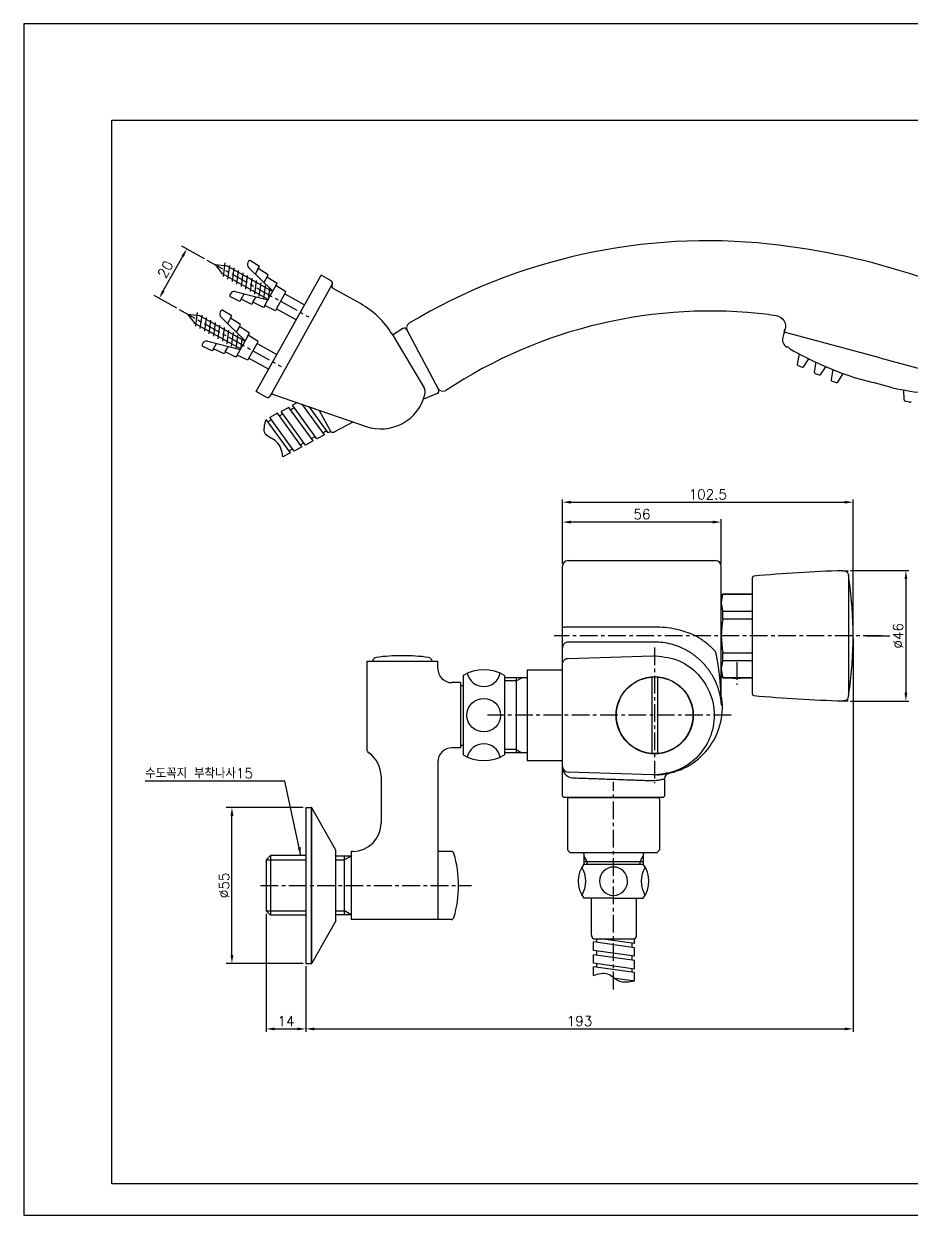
# Model space of a CAD drawing. Extents: x -220 to 374, y -8627 to -8207.
# Drawn here: x -220.3 to 92.6, y -8627.2 to -8207.2 of the extents above; entities that cross this region are included whole.
import ezdxf

# ---------------------------------------------------------------- set-up
doc = ezdxf.new("R2010")
doc.units = 0
doc.header["$LTSCALE"] = 5
doc.header["$MEASUREMENT"] = 0
doc.linetypes.add('CENTER', pattern=[2, 1.25, -0.25, 0.25, -0.25])
doc.layers.get('0').update_dxf_attribs({"color": 2, "linetype": 'CONTINUOUS'})
for name, color, linetype in [('CL', 1, 'CENTER'), ('D', 2, 'CONTINUOUS'), ('DWG', 7, 'CONTINUOUS')]:
    doc.layers.add(name, color=color, linetype=linetype)
doc.styles.add('GHS', font='romans', dxfattribs={"bigfont": 'ghs'})
doc.dimstyles.new('STANDARD$7', dxfattribs={"dimtxt": 3.5, "dimasz": 3, "dimexe": 1, "dimexo": 1, "dimgap": 1, "dimtad": 1, "dimdec": 4, "dimzin": 0, "dimdsep": 46, "dimtxsty": 'GHS', "dimcen": 1, "dimclrd": 256, "dimclre": 256, "dimclrt": 256, "dimadec": 3, "dimazin": 0, "dimtfac": 1, "dimtdec": 4, "dimtmove": 0, "dimatfit": 0, "dimfxl": 0, "dimtolj": 1, "dimtzin": 0, "dimlwd": -1, "dimlwe": -1, "dimarcsym": 0})

msp = doc.modelspace()

# ---------------------------------------------------------------- linework, layer by layer
at = {"color": 4}
for p, q in [((-189.32, -8241.21), (359.68, -8241.21)), ((-189.32, -8616.21), (-189.32, -8241.21)), ((359.68, -8616.21), (-189.32, -8616.21))]:
    msp.add_line(p, q, dxfattribs=at)
at = {"color": 7, "linetype": 'Continuous'}
msp.add_line((-22.81, -8503.47), (-1.85, -8503.47), dxfattribs=at)
msp.add_lwpolyline([(373.68, -8627.21), (373.68, -8207.21), (-220.32, -8207.21), (-220.32, -8627.21)], close=True)
at = {"layer": 'CL'}
for p, q in [((-155.74, -8290.51), (-119.85, -8310.55)), ((-165.49, -8307.97), (-129.6, -8328.01)), ((82.01, -8422.97), (-33.33, -8422.97)), ((2.17, -8427.04), (2.17, -8474.96)), ((31.17, -8432.22), (31.17, -8440.22)), ((29.17, -8450.97), (-56.78, -8450.97)), ((-12.33, -8547.6), (-12.33, -8474.47)), ((-136.83, -8510.97), (-62.41, -8510.97))]:
    msp.add_line(p, q, dxfattribs=at)
at = {"layer": 'D', "ltscale": 0.7}
for p, q in [((-156.61, -8290.02), (-164.58, -8285.57)), ((-171.12, -8301.39), (-164.29, -8289.16)), ((-166.36, -8307.48), (-174.33, -8303.03)), ((-121.83, -8483.47), (-148.92, -8483.47)), ((-118.97, -8483.47), (-118.98, -8538.47)), ((-118.72, -8538.32), (-118.74, -8483.58)), ((-146.92, -8535.47), (-146.92, -8486.47)), ((-121.83, -8538.47), (-148.92, -8538.47))]:
    msp.add_line(p, q, dxfattribs=at)
at = {"layer": 'D'}
for p, q in [((-30.33, -8397.47), (-30.33, -8374.86)), ((-27.33, -8375.86), (69.17, -8375.86)), ((72.17, -8421.97), (72.17, -8374.86)), ((-30.33, -8397.47), (-30.33, -8381.87)), ((22.67, -8382.87), (-27.33, -8382.87)), ((25.67, -8397.47), (25.67, -8381.87)), ((69.63, -8400.02), (70.27, -8399.98)), ((71.27, -8399.98), (91.78, -8399.98)), ((90.78, -8402.98), (90.78, -8442.96)), ((26.25, -8408.31), (26.25, -8408.22)), ((26.25, -8408.31), (36.67, -8408.31)), ((26.25, -8414.25), (36.67, -8414.25)), ((26.25, -8417.03), (26.25, -8414.25)), ((26.25, -8417.03), (36.67, -8417.03)), ((72.17, -8423.97), (72.17, -8562.55)), ((76.67, -8422.97), (85.11, -8422.97)), ((76.67, -8422.97), (85.11, -8422.97)), ((76.67, -8422.97), (85.11, -8422.97)), ((26.25, -8428.91), (36.67, -8428.91)), ((26.25, -8431.69), (26.25, -8428.91)), ((26.25, -8431.69), (36.67, -8431.69)), ((-46.68, -8438.82), (-44.68, -8437.72)), ((26.25, -8437.63), (36.67, -8437.63)), ((26.25, -8437.63), (26.25, -8437.72)), ((-46.68, -8438.82), (-50.83, -8438.82)), ((69.63, -8445.92), (70.27, -8445.96)), ((71.27, -8445.96), (91.78, -8445.96)), ((-46.68, -8463.07), (-50.83, -8463.07)), ((-46.68, -8463.07), (-44.68, -8464.17)), ((-104.83, -8500.62), (-107.17, -8501.97)), ((-21.68, -8502.47), (-22.83, -8500.48)), ((-2.98, -8502.47), (-1.83, -8500.48)), ((-134.83, -8501.97), (-120.83, -8501.97)), ((-110.33, -8501.97), (-107.17, -8501.97)), ((-21.68, -8503.47), (-21.68, -8502.47)), ((-2.98, -8503.47), (-2.98, -8502.47)), ((-134.83, -8519.97), (-120.83, -8519.97)), ((-134.83, -8520.97), (-134.83, -8562.55)), ((-110.33, -8519.97), (-107.17, -8519.97)), ((-104.83, -8521.32), (-107.17, -8519.97)), ((-120.83, -8539.47), (-120.83, -8562.55)), ((-120.83, -8539.47), (-120.83, -8562.55)), ((-120.83, -8539.47), (-120.83, -8562.55)), ((-131.83, -8561.55), (-123.83, -8561.55)), ((-117.83, -8561.55), (69.17, -8561.55))]:
    msp.add_line(p, q, dxfattribs=at)
at = {"layer": 'D', "color": 0}
for p, q in [((25.67, -8409.22), (26.25, -8408.22)), ((26.25, -8408.22), (36.67, -8408.22)), ((25.67, -8436.72), (25.67, -8409.22)), ((25.67, -8436.72), (26.25, -8437.72)), ((26.25, -8437.72), (36.67, -8437.72)), ((29.6, -8437.72), (30.04, -8437.97)), ((32.74, -8437.72), (32.3, -8437.97)), ((32.3, -8437.97), (30.04, -8437.97))]:
    msp.add_line(p, q, dxfattribs=at)
at = {"layer": 'D'}
for centre, radius, start, end in [((-67.83, -8422.96), 140, 9.2078, 9.4466), ((33.6, -8411.28), 7.93, 158.0073, 201.9927), ((56.54, -8422.97), 30.87, 168.9014, 191.0986), ((33.6, -8434.66), 7.93, 158.0073, 201.9927), ((-67.83, -8422.98), 140, 350.5534, 350.7922)]:
    msp.add_arc(centre, radius, start, end, dxfattribs=at)
msp.add_spline([(-128.94, -8359.92), (-131.2, -8354.52), (-135.15, -8351.65), (-134.86, -8346.65)], degree=3, dxfattribs=at)
at = {"layer": 'D', "ltscale": 0.7}
msp.add_spline([(-19.4, -8542.68), (-14.42, -8542.1), (-10.44, -8544.59), (-4.9, -8544.56)], degree=3, dxfattribs=at)
for points in [[(-163.86, -8289.41), (-164.73, -8288.92), (-162.83, -8286.55)], [(-170.68, -8301.63), (-171.55, -8301.14), (-172.58, -8304.01)], [(-146.42, -8486.47), (-147.42, -8486.47), (-146.92, -8483.47)], [(-146.42, -8535.47), (-147.42, -8535.47), (-146.92, -8538.47)]]:
    msp.add_solid(points, dxfattribs=at)
at = {"layer": 'D'}
for points in [[(-27.33, -8375.36), (-27.33, -8376.36), (-30.33, -8375.86)], [(69.17, -8375.36), (69.17, -8376.36), (72.17, -8375.86)], [(-27.33, -8382.37), (-27.33, -8383.37), (-30.33, -8382.87)], [(22.67, -8382.37), (22.67, -8383.37), (25.67, -8382.87)], [(90.28, -8402.98), (91.28, -8402.98), (90.78, -8399.98)], [(90.28, -8442.96), (91.28, -8442.96), (90.78, -8445.96)], [(-131.83, -8561.05), (-131.83, -8562.05), (-134.83, -8561.55)], [(-123.83, -8561.05), (-123.83, -8562.05), (-120.83, -8561.55)], [(-117.83, -8561.05), (-117.83, -8562.05), (-120.83, -8561.55)], [(69.17, -8561.05), (69.17, -8562.05), (72.17, -8561.55)]]:
    msp.add_solid(points, dxfattribs=at)
at = {"layer": 'DWG', "color": 2}
for p, q in [((-137.24, -8292.72), (-140.33, -8290.76)), ((-152.89, -8292.08), (-148.74, -8292.58)), ((-152.89, -8292.08), (-150.31, -8295.37)), ((-149.91, -8296.34), (-149.3, -8291.52)), ((-132.6, -8301.59), (-148.74, -8292.58)), ((-148.33, -8297.22), (-147.72, -8292.4)), ((-146.75, -8298.1), (-146.14, -8293.29)), ((-145.17, -8298.98), (-144.56, -8294.17)), ((-141.03, -8290.94), (-141.28, -8291.39)), ((-141.02, -8293.19), (-132.53, -8301.48)), ((-137.67, -8293.5), (-138.74, -8295.42)), ((-137.67, -8293.5), (-137.24, -8292.72)), ((-134.13, -8295.75), (-137.67, -8293.5)), ((-134.16, -8304.39), (-150.3, -8295.38)), ((-143.59, -8299.87), (-142.98, -8295.05)), ((-142.01, -8300.75), (-141.4, -8295.93)), ((-140.43, -8301.63), (-139.82, -8296.82)), ((-138.85, -8302.51), (-138.24, -8297.7)), ((-137.27, -8303.4), (-136.66, -8298.58)), ((-134.56, -8296.51), (-135.64, -8298.45)), ((-134.56, -8296.51), (-134.13, -8295.75)), ((-131.02, -8298.76), (-134.56, -8296.51)), ((-131.41, -8299.47), (-131.02, -8298.76)), ((-147.4, -8302.35), (-147.66, -8302.8)), ((-145.73, -8301.62), (-134.23, -8304.5)), ((-143.71, -8304.31), (-142.64, -8302.4)), ((-135.69, -8304.28), (-135.08, -8299.46)), ((-135.35, -8306.51), (-133.38, -8302.99)), ((-134.02, -8304.47), (-133.5, -8300.35)), ((-131.41, -8299.47), (-133.38, -8302.99)), ((-127.87, -8301.71), (-131.41, -8299.47)), ((-131.19, -8307.65), (-128.26, -8302.41)), ((-128.26, -8302.41), (-127.87, -8301.71)), ((-128.26, -8302.41), (-121.28, -8306.31)), ((-144.14, -8305.09), (-147.44, -8303.49)), ((-143.71, -8304.31), (-144.14, -8305.09)), ((-139.94, -8306.15), (-143.71, -8304.31)), ((-139.51, -8305.39), (-139.94, -8306.15)), ((-139.51, -8305.39), (-138.43, -8303.45)), ((-135.75, -8307.23), (-139.51, -8305.39)), ((-135.35, -8306.51), (-135.75, -8307.23)), ((-131.58, -8308.35), (-135.35, -8306.51)), ((-162.64, -8309.54), (-160.06, -8312.83)), ((-162.64, -8309.54), (-158.49, -8310.04)), ((-159.66, -8313.8), (-159.05, -8308.98)), ((-142.35, -8319.06), (-158.49, -8310.04)), ((-158.08, -8314.68), (-157.47, -8309.87)), ((-156.5, -8315.56), (-155.89, -8310.75)), ((-154.92, -8316.45), (-154.31, -8311.63)), ((-150.79, -8308.4), (-151.04, -8308.85)), ((-150.77, -8310.65), (-142.29, -8318.94)), ((-146.99, -8310.19), (-150.08, -8308.22)), ((-147.42, -8310.97), (-148.49, -8312.88)), ((-147.42, -8310.97), (-146.99, -8310.19)), ((-143.88, -8313.21), (-147.42, -8310.97)), ((-131.19, -8307.65), (-131.58, -8308.35)), ((-131.19, -8307.65), (-124.2, -8311.55)), ((-143.91, -8321.85), (-160.05, -8312.84)), ((-153.34, -8317.33), (-152.73, -8312.51)), ((-151.76, -8318.21), (-151.15, -8313.4)), ((-150.18, -8319.09), (-149.57, -8314.28)), ((-148.6, -8319.98), (-147.99, -8315.16)), ((-144.31, -8313.97), (-145.39, -8315.91)), ((-144.31, -8313.97), (-143.88, -8313.21)), ((-140.77, -8316.22), (-144.31, -8313.97)), ((-157.16, -8319.81), (-157.41, -8320.26)), ((-155.48, -8319.09), (-143.98, -8321.97)), ((-153.46, -8321.78), (-152.39, -8319.86)), ((-147.02, -8320.86), (-146.41, -8316.04)), ((-145.44, -8321.74), (-144.83, -8316.93)), ((-143.77, -8321.93), (-143.25, -8317.81)), ((-141.16, -8316.93), (-143.13, -8320.45)), ((-141.16, -8316.93), (-140.77, -8316.22)), ((-137.62, -8319.17), (-141.16, -8316.93)), ((-140.94, -8325.11), (-138.01, -8319.87)), ((-138.01, -8319.87), (-137.62, -8319.17)), ((-138.01, -8319.87), (-131.03, -8323.77)), ((-153.89, -8322.55), (-157.19, -8320.95)), ((-153.46, -8321.78), (-153.89, -8322.55)), ((-149.69, -8323.61), (-153.46, -8321.78)), ((-149.27, -8322.85), (-149.69, -8323.61)), ((-149.27, -8322.85), (-148.18, -8320.91)), ((-145.5, -8324.69), (-149.27, -8322.85)), ((-145.1, -8323.98), (-145.5, -8324.69)), ((-145.1, -8323.98), (-143.13, -8320.45)), ((-141.33, -8325.81), (-145.1, -8323.98)), ((-140.94, -8325.11), (-141.33, -8325.81)), ((-140.94, -8325.11), (-133.95, -8329.01))]:
    msp.add_line(p, q, dxfattribs=at)
at = {"layer": 'DWG'}
for p, q in [((-138.34, -8336.87), (-115.43, -8295.84)), ((-133.49, -8338.44), (-111.55, -8299.15)), ((-111.93, -8297.79), (-115.43, -8295.84)), ((-101.59, -8305.85), (-111.16, -8300.51)), ((42.42, -8309.73), (45, -8310.05)), ((47.86, -8315.84), (47.47, -8317.29)), ((48.16, -8314.76), (47.86, -8315.84)), ((47.86, -8315.84), (48.08, -8315.03)), ((47.86, -8315.84), (49.79, -8316.37)), ((81.64, -8325.01), (48.36, -8315.98)), ((-90.46, -8316.67), (-79.17, -8335.59)), ((47.47, -8317.29), (47.34, -8317.78)), ((53.08, -8323.57), (52.45, -8327.17)), ((52.77, -8327.72), (54.24, -8328.26)), ((54.83, -8328.06), (56.56, -8325.34)), ((59.04, -8326.52), (58.44, -8329.91)), ((60.83, -8330.78), (62.55, -8328.08)), ((81.64, -8325.01), (114.92, -8334.04)), ((58.77, -8330.47), (60.25, -8330.98)), ((65.04, -8329.11), (64.41, -8332.65)), ((66.82, -8333.49), (68.61, -8330.49)), ((72.53, -8331.86), (79.29, -8333.69)), ((-134.85, -8338.82), (-138.34, -8336.87)), ((64.75, -8333.22), (66.24, -8333.7)), ((86.04, -8335.52), (79.29, -8333.69)), ((90.15, -8339.81), (90.11, -8336.32)), ((-133.41, -8338.29), (-133.49, -8338.44)), ((-132.21, -8337.84), (-99.61, -8349.13)), ((-123.76, -8340.77), (-125.55, -8341.71)), ((92.07, -8340.63), (90.54, -8340.3)), ((-130.87, -8344.53), (-133.55, -8345.95)), ((-122.28, -8356.39), (-130.87, -8344.53)), ((-130.31, -8345.37), (-128.97, -8344.66)), ((-126.89, -8342.42), (-129.56, -8343.84)), ((-120.97, -8355.7), (-129.56, -8343.84)), ((-118.3, -8354.28), (-126.89, -8342.42)), ((-126.29, -8343.24), (-124.95, -8342.53)), ((-116.96, -8353.57), (-125.55, -8341.71)), ((-114.28, -8352.15), (-122.12, -8341.33)), ((-112.97, -8351.46), (-119.7, -8342.17)), ((-112.09, -8350.99), (-116.11, -8343.42)), ((-126.27, -8358.5), (-134.86, -8346.65)), ((-134.29, -8347.48), (-132.95, -8346.77)), ((-124.96, -8357.81), (-133.55, -8345.95)), ((-110.6, -8350.99), (-104.13, -8347.57)), ((-118.89, -8353.46), (-117.55, -8352.75)), ((-114.28, -8352.15), (-116.96, -8353.57)), ((-114.9, -8351.35), (-113.56, -8350.64)), ((-112.09, -8350.99), (-112.97, -8351.46)), ((-126.89, -8357.7), (-125.55, -8356.99)), ((-122.28, -8356.39), (-124.96, -8357.81)), ((-122.9, -8355.59), (-121.56, -8354.88)), ((-118.3, -8354.28), (-120.97, -8355.7)), ((-126.27, -8358.5), (-128.94, -8359.92)), ((-30.33, -8479.47), (-30.33, -8398.47)), ((-28.33, -8396.47), (23.67, -8396.47)), ((25.67, -8422.97), (25.67, -8398.47)), ((36.67, -8443.51), (36.67, -8402.42)), ((70.57, -8401.89), (70.57, -8444.04)), ((2.14, -8419.88), (-28.33, -8419.91)), ((25.67, -8446.67), (25.67, -8422.97)), ((-28.39, -8430.91), (1.52, -8429.98)), ((-42.83, -8434.97), (-42.83, -8466.97)), ((-42.83, -8434.97), (-30.33, -8434.97)), ((1.17, -8437.51), (1.17, -8464.43)), ((3.17, -8437.51), (3.17, -8464.43)), ((25.76, -8447.27), (26.06, -8447.57)), ((-42.83, -8466.97), (-30.33, -8466.97)), ((1.52, -8471.96), (-28.39, -8471.03)), ((2.72, -8471.96), (1.52, -8471.96)), ((5.67, -8473.38), (5.67, -8479.47)), ((-30.33, -8479.47), (-29.83, -8479.97)), ((5.67, -8479.47), (5.17, -8479.97)), ((5.17, -8479.97), (-29.83, -8479.97)), ((-28.08, -8479.97), (-28.58, -8480.47)), ((-28.58, -8480.47), (-28.58, -8498.47)), ((-28.08, -8479.97), (3.42, -8479.97)), ((3.42, -8479.97), (3.92, -8480.47)), ((3.92, -8480.47), (3.92, -8498.47)), ((-104.83, -8500.62), (-110.33, -8500.62)), ((-104.33, -8498.97), (-104.83, -8498.97)), ((-28.58, -8498.47), (-27.58, -8499.47)), ((2.92, -8499.47), (-27.58, -8499.47)), ((-23.13, -8499.47), (-22.83, -8499.77)), ((-22.83, -8499.77), (-22.83, -8503.47)), ((-1.53, -8499.47), (-1.83, -8499.77)), ((-1.83, -8499.77), (-1.83, -8503.47)), ((2.92, -8499.47), (3.92, -8498.47)), ((-22.83, -8502.47), (-1.83, -8502.47)), ((-12.33, -8515.47), (-22.81, -8515.47)), ((-12.33, -8515.47), (-22.66, -8515.47)), ((-20.11, -8528.45), (-20.11, -8515.47)), ((-12.33, -8515.47), (-1.85, -8515.47)), ((-4.21, -8528.45), (-4.21, -8515.47)), ((-19.4, -8529.77), (-4.9, -8529.77)), ((-18.4, -8529.77), (-18.4, -8531.02)), ((-4.9, -8531.44), (-16.78, -8529.77)), ((-4.9, -8531.44), (-4.9, -8529.77)), ((-19.4, -8533.91), (-19.4, -8530.88)), ((-4.9, -8532.92), (-19.4, -8530.88)), ((-4.9, -8535.95), (-19.4, -8533.91)), ((-18.4, -8534.05), (-18.4, -8535.53)), ((-5.9, -8531.3), (-5.9, -8532.78)), ((-4.9, -8535.95), (-4.9, -8532.92)), ((-19.4, -8538.42), (-19.4, -8535.39)), ((-4.9, -8537.43), (-19.4, -8535.39)), ((-4.9, -8540.46), (-19.4, -8538.42)), ((-18.4, -8538.54), (-18.4, -8539.79)), ((-5.9, -8535.81), (-5.9, -8537.29)), ((-4.9, -8540.46), (-4.9, -8537.43)), ((-19.4, -8542.68), (-19.4, -8539.65)), ((-4.9, -8541.69), (-19.4, -8539.65)), ((-5.9, -8540.32), (-5.9, -8541.55)), ((-4.9, -8544.56), (-4.9, -8541.69)), ((-5.37, -8544.65), (-11.83, -8543.74)), ((-5.9, -8544.58), (-5.9, -8544.75))]:
    msp.add_line(p, q, dxfattribs=at)
at = {"layer": 'DWG', "color": 7}
for p, q in [((-86.61, -8314.67), (-90.26, -8317.01)), ((-85.18, -8315.05), (-74.03, -8336.1)), ((-85.11, -8315.19), (-85.18, -8315.05)), ((-74.52, -8337.49), (-79.36, -8339.56))]:
    msp.add_line(p, q, dxfattribs=at)
at = {"layer": 'DWG', "lineweight": 0}
for p, q in [((-85.03, -8315.33), (-84.69, -8315.99)), ((-74.24, -8335.69), (-74.53, -8335.16))]:
    msp.add_line(p, q, dxfattribs=at)
at = {"layer": 'DWG', "color": 0}
for p, q in [((-74.33, -8431.97), (-99.33, -8431.97)), ((-99.33, -8431.97), (-99.33, -8462.98)), ((-99.33, -8431.97), (-99.33, -8434.97)), ((-99.33, -8431.97), (-99.33, -8434.97)), ((-74.33, -8434.47), (-74.33, -8431.97)), ((-65.33, -8436.94), (-65.33, -8464.94)), ((-50.83, -8436.94), (-50.83, -8464.94)), ((-42.83, -8437.72), (-50.83, -8437.72)), ((-46.68, -8437.72), (-46.68, -8464.17)), ((-66.33, -8439.47), (-69.33, -8439.47)), ((-66.33, -8439.47), (-66.33, -8462.47)), ((-66.33, -8440.47), (-65.33, -8440.47)), ((-66.33, -8462.47), (-69.33, -8462.47)), ((-66.33, -8461.37), (-66.33, -8461.97)), ((-66.33, -8461.37), (-66.33, -8461.97)), ((-66.33, -8461.47), (-65.33, -8461.47)), ((-42.83, -8464.17), (-50.83, -8464.17)), ((-74.33, -8467.47), (-74.33, -8498.97)), ((-94.33, -8472.47), (-94.33, -8488.97)), ((-120.83, -8483.47), (-118.97, -8483.47)), ((-120.83, -8483.47), (-120.83, -8538.47)), ((-110.33, -8498.5), (-118.74, -8483.58)), ((-133.33, -8500.47), (-134.83, -8501.97)), ((-120.83, -8500.47), (-133.33, -8500.47)), ((-133.33, -8500.47), (-133.33, -8521.47)), ((-110.33, -8523.44), (-110.33, -8498.5)), ((-107.17, -8521.32), (-107.17, -8500.62)), ((-104.83, -8498.97), (-104.83, -8522.97)), ((-69.57, -8498.97), (-74.33, -8498.97)), ((-74.33, -8498.97), (-74.33, -8522.97)), ((-134.83, -8501.97), (-134.83, -8519.97)), ((-134.83, -8519.97), (-133.33, -8521.47)), ((-120.83, -8521.47), (-133.33, -8521.47)), ((-104.83, -8521.32), (-110.33, -8521.32)), ((-110.33, -8523.44), (-118.72, -8538.32)), ((-74.33, -8522.97), (-104.83, -8522.97)), ((-69.57, -8522.97), (-74.33, -8522.97)), ((-120.83, -8538.47), (-118.98, -8538.47))]:
    msp.add_line(p, q, dxfattribs=at)
at = {"layer": 'DWG'}
for points in [[(45, -8310.05), (45.88, -8310.27), (46.68, -8310.69), (47.36, -8311.3)], [(47.36, -8311.3), (47.69, -8311.75), (47.96, -8312.24), (48.15, -8312.77)], [(48.15, -8312.77), (48.27, -8313.43), (48.28, -8314.1), (48.16, -8314.76)]]:
    msp.add_lwpolyline(points, dxfattribs=at)
for centre, radius in [((2.17, -8451), 13.6), ((2.17, -8450.97), 13.5)]:
    msp.add_circle(centre, radius, dxfattribs=at)
at = {"layer": 'DWG', "color": 0}
msp.add_circle((-58.11, -8450.94), 5.93, dxfattribs=at)
at = {"layer": 'DWG'}
for centre, radius, start, end in [((20.74, -8488.44), 204.75, 83.871, 120.8546), ((16.05, -8533.45), 250, 71.5328, 83.9031), ((-112.42, -8298.66), 1, 330.8204, 60.8204), ((-110.68, -8299.63), 1, 150.8204, 240.8204), ((-116.22, -8332.04), 30, 30.8204, 60.8188), ((21.73, -8477.46), 169, 82.9701, 123.4851), ((48.22, -8316.46), 0.5, 74.8204, 164.8204), ((50.24, -8318.56), 3, 164.8204, 239.9064), ((48.96, -8321.82), 0.7, 25.9768, 109.2871), ((50.22, -8321.2), 0.7, 205.9768, 245.2899), ((112.58, -8210.98), 127.34, 240.5242, 251.6684), ((52.94, -8327.25), 0.5, 169.9726, 249.8204), ((54.41, -8327.79), 0.5, 249.8204, 327.5878), ((58.93, -8330), 0.5, 169.9726, 250.8204), ((60.41, -8330.51), 0.5, 250.8204, 327.5878), ((64.91, -8332.74), 0.5, 170.0337, 251.8204), ((-81.75, -8337.13), 3, 346.1429, 30.8204), ((66.39, -8333.23), 0.5, 251.8204, 329.1188), ((112.58, -8210.98), 127.34, 257.9723, 269.1166), ((-134.36, -8337.95), 1, 240.8204, 330.8204), ((-132.54, -8338.78), 1, 70.8913, 150.8204), ((-94.37, -8334.01), 16, 250.8913, 346.1429), ((90.65, -8339.81), 0.5, 180.522, 257.8204), ((92.18, -8340.14), 0.5, 257.8204, 339.6071), ((-111.34, -8349.69), 1.5, 240.1204, 299.6528), ((-28.33, -8398.47), 2, 90, 180), ((23.67, -8398.47), 2, 0, 90), ((37.17, -8402.42), 0.5, 95.2832, 180), ((83.16, -8899.78), 499.98, 91.6791, 95.2833), ((69.07, -8401.97), 1.49, 7.5228, 9.9176), ((69.8, -8403.47), 1, 8.0161, 40.2293), ((-68.66, -8422.97), 140.83, 351.9839, 8.0161), ((37.17, -8443.51), 0.5, 180, 264.7168), ((83.16, -7946.13), 500, 264.7168, 268.3208), ((69.07, -8443.97), 1.49, 350.0824, 352.4772), ((69.8, -8442.47), 1, 319.7901, 351.9839), ((-28.33, -8469.03), 2, 180, 268.2197), ((-26.56, -8469.31), 3.73, 189.8796, 265.6794), ((7.67, -8473.38), 2, 102.2363, 180), ((-118.97, -8483.77), 0.3, 38.991, 90), ((-14.81, -8509.47), 10, 143.1301, 216.8699), ((-32.13, -8509.47), 10, 330, 30), ((-12.28, -8509.49), 5.02, 90.6359, 268.6566), ((-12.39, -8509.49), 5.02, 271.3434, 89.3641), ((7.47, -8509.47), 10, 150, 210), ((-9.85, -8509.47), 10, 323.1301, 36.8699), ((-18.6, -8528.5), 1.5, 178.2676, 237.8), ((-5.7, -8528.5), 1.5, 302.2, 1.7324)]:
    msp.add_arc(centre, radius, start, end, dxfattribs=at)
at = {"layer": 'DWG', "color": 2}
for centre, radius, start, end in [((-140.6, -8291.18), 0.5, 57.5955, 150.8204), ((-139.97, -8292.12), 1.5, 150.8204, 225.7), ((-147.22, -8303.04), 0.5, 150.8204, 244.0453), ((-146.1, -8303.08), 1.5, 75.9408, 150.8204), ((-149.73, -8309.58), 1.5, 150.8204, 225.7), ((-150.35, -8308.64), 0.5, 57.5955, 150.8204), ((-155.85, -8320.54), 1.5, 75.9408, 150.8204), ((-156.97, -8320.5), 0.5, 150.8204, 244.0453)]:
    msp.add_arc(centre, radius, start, end, dxfattribs=at)
at = {"layer": 'DWG', "color": 7}
for centre, start, end in [((-86.07, -8315.51), 27.9204, 122.684), ((-74.91, -8336.57), 293.1567, 27.9204)]:
    msp.add_arc(centre, 1, start, end, dxfattribs=at)
at = {"layer": 'DWG', "lineweight": 0}
for centre, start, end in [((-83.26, -8314.4), 120.1767, 207.9204), ((-72.48, -8334.76), 207.9204, 298.8907)]:
    msp.add_arc(centre, 2, start, end, dxfattribs=at)
at = {"layer": 'DWG', "color": 0}
for centre, radius, start, end in [((-95.83, -8432.06), 1.5, 97.5497, 176.4142), ((-86.83, -8499.97), 70, 90, 97.5497), ((-86.83, -8499.97), 70, 82.4503, 90), ((-86.83, -8499.97), 70, 86.172, 90), ((-77.83, -8432.06), 1.5, 3.5858, 82.4503), ((-69.33, -8434.47), 5, 180, 270), ((-58.08, -8448.92), 14, 58.8114, 121.1886), ((-58.11, -8434.93), 5.93, 192.2581, 347.9415), ((-97.83, -8462.98), 1.5, 180, 235.5827), ((-69.33, -8467.47), 5, 90, 180), ((-58.11, -8466.96), 5.93, 12.0585, 167.7419), ((-104.33, -8472.47), 10, 0, 55.5827), ((-58.08, -8452.97), 14, 238.8114, 301.1886), ((-104.33, -8488.97), 10, 270, 0), ((-69.57, -8499.97), 1, 16.3827, 90), ((-106.99, -8510.97), 40, 343.6173, 16.3827), ((-69.57, -8521.97), 1, 270, 343.6173), ((-118.98, -8538.17), 0.3, 270, 330.5949)]:
    msp.add_arc(centre, radius, start, end, dxfattribs=at)
at = {"layer": 'DWG'}
for points in [[(68.51, -8400.02), (68.95, -8400.02), (69.34, -8400.1), (69.7, -8400.28), (70.05, -8400.56), (70.3, -8400.89), (70.46, -8401.27), (70.55, -8401.71)], [(70.56, -8401.77), (70.56, -8401.84)], [(70.56, -8401.84), (70.57, -8401.86)], [(70.57, -8401.88), (70.57, -8401.91), (70.56, -8401.93)], [(70.57, -8401.86), (70.57, -8401.88)], [(-28.33, -8419.91), (-28.95, -8419.92), (-29.51, -8419.96), (-29.95, -8420.01), (-30.23, -8420.07), (-30.33, -8420.14)], [(16.57, -8422.97), (13.17, -8421.63), (9.57, -8420.66), (5.86, -8420.07), (2.14, -8419.88)], [(2.14, -8425.17), (-7.89, -8425.18), (-18.05, -8425.19), (-28.33, -8425.2)], [(13.63, -8428.19), (10.93, -8426.88), (8.06, -8425.93), (5.1, -8425.36), (2.14, -8425.17)], [(23.67, -8428.55), (22.6, -8427.47), (21.49, -8426.44), (20.33, -8425.48), (19.12, -8424.58), (17.87, -8423.74), (16.57, -8422.97)], [(-28.33, -8425.2), (-28.95, -8425.3), (-29.51, -8425.59), (-29.95, -8426.03), (-30.23, -8426.58), (-30.33, -8427.2)], [(19.28, -8432.63), (18.44, -8431.77), (17.55, -8430.96), (16.63, -8430.19), (15.66, -8429.47), (14.67, -8428.81), (13.63, -8428.19)], [(25.61, -8444.18), (25.6, -8443.9), (25.58, -8443.59), (25.57, -8443.26), (25.55, -8442.9), (25.53, -8442.55), (25.51, -8442.18), (25.48, -8441.8), (25.46, -8441.39), (25.43, -8440.95), (25.39, -8440.47), (25.35, -8439.96), (25.31, -8439.39), (25.25, -8438.77), (25.19, -8438.09), (25.11, -8437.34), (25.02, -8436.51), (24.91, -8435.61), (24.77, -8434.61), (24.61, -8433.5), (24.42, -8432.29), (24.19, -8431.04), (23.94, -8429.78), (23.67, -8428.55)], [(-30.33, -8432.94), (-30.24, -8432.32), (-29.96, -8431.76), (-29.53, -8431.31), (-28.99, -8431.02), (-28.39, -8430.91)], [(1.52, -8429.98), (9.84, -8431.42), (16.85, -8435.95), (21.52, -8442.81), (23.17, -8450.92), (21.55, -8459.04), (16.9, -8465.94), (9.88, -8470.5), (2.72, -8471.96)], [(25.55, -8445.43), (25.52, -8445.24), (25.49, -8445.04), (25.45, -8444.82), (25.4, -8444.57), (25.35, -8444.3), (25.29, -8444.03), (25.23, -8443.74), (25.16, -8443.45), (25.09, -8443.14), (25, -8442.82), (24.9, -8442.47), (24.79, -8442.1), (24.66, -8441.68), (24.51, -8441.24), (24.34, -8440.74), (24.13, -8440.2), (23.88, -8439.61), (23.59, -8438.96), (23.23, -8438.24), (22.81, -8437.45), (22.29, -8436.57), (21.66, -8435.61), (20.94, -8434.61), (20.15, -8433.61), (19.28, -8432.63)], [(26.06, -8447.27), (26.05, -8447.11), (26.01, -8446.6), (25.92, -8445.74), (25.74, -8444.56)], [(68.51, -8445.92), (68.95, -8445.92), (69.34, -8445.84), (69.7, -8445.66), (70.05, -8445.38), (70.3, -8445.05), (70.46, -8444.67), (70.55, -8444.22)], [(69.71, -8445.65), (69.49, -8445.78), (69.25, -8445.86), (69.01, -8445.91), (68.76, -8445.92), (68.51, -8445.92)], [(70.57, -8444.06), (70.57, -8444.03), (70.56, -8444.01)], [(70.56, -8444.1), (70.57, -8444.08)], [(70.56, -8444.16), (70.56, -8444.1)], [(70.57, -8444.08), (70.57, -8444.06)], [(7.25, -8471.42), (10.5, -8470.47), (18.47, -8465.55), (23.98, -8457.85), (26.07, -8448.56), (26.06, -8447.27)], [(-26.84, -8473.03), (-24.85, -8473.1), (-22.47, -8473.18), (-19.8, -8473.27), (-16.91, -8473.37), (-13.89, -8473.48), (-10.83, -8473.58), (-7.81, -8473.69), (-4.93, -8473.79), (-2.3, -8473.88), (0, -8473.95)], [(0, -8473.95), (1.54, -8473.95), (2.74, -8473.87), (3.64, -8473.76), (4.32, -8473.65), (4.81, -8473.56), (5.16, -8473.49), (5.4, -8473.44), (5.56, -8473.4), (5.64, -8473.38), (5.67, -8473.38)], [(2.94, -8471.95), (3.01, -8471.95), (4.24, -8471.88), (5.17, -8471.78), (5.86, -8471.68), (6.37, -8471.59), (6.73, -8471.53), (6.97, -8471.48), (7.13, -8471.45), (7.22, -8471.43), (7.24, -8471.42)]]:
    msp.add_spline(points, degree=3, dxfattribs=at)
msp.add_open_spline([(25.76, -8447.29), (25.75, -8447.11), (25.74, -8446.94), (25.71, -8446.59), (25.69, -8446.42), (25.67, -8446.23), (25.67, -8446.22), (25.67, -8446.21)], degree=3, knots=[0, 0, 0, 0, 0.528644, 0.528644, 1.057287, 1.057287, 1.095301, 1.095301, 1.095301, 1.095301], dxfattribs=at)

# ---------------------------------------------------------------- texts
at = {"layer": 'D', "style": 'GHS'}
msp.add_text('수도꼭지 부착나사15', height=3.5, dxfattribs=at).set_placement((-177.52, -8473.18))
at = {"layer": 'D', "ltscale": 0.7, "char_height": 3.5, "attachment_point": 5, "style": 'GHS'}
for s, insert, rotation in [('\\A1;20', (-170.41, -8293.77), 60.8204), ('%%c55', (-149.67, -8510.97), 90)]:
    msp.add_mtext(s, dxfattribs=dict(at, insert=insert, rotation=rotation))
at = {"layer": 'D', "char_height": 3.5, "attachment_point": 5, "style": 'GHS'}
for s, insert in [('\\A1;102.5', (20.92, -8373.11)), ('\\A1;56', (-2.33, -8380.12)), ('\\A1;14', (-127.83, -8558.8)), ('\\A1;193', (-24.33, -8558.8))]:
    msp.add_mtext(s, dxfattribs=dict(at, insert=insert))
at = {"layer": 'D', "insert": (88.03, -8422.97), "char_height": 3.5, "attachment_point": 5, "rotation": 90, "style": 'GHS'}
msp.add_mtext('\\A1;%%C46', dxfattribs=at)

# ---------------------------------------------------------------- leaders
at = {"layer": 'D'}
msp.add_leader([(-122.59, -8500.47), (-128.25, -8474.18), (-177.52, -8474.18)], dimstyle='STANDARD$7', override={"dimgap": 1, "dimtad": 0}, dxfattribs=at)

doc.saveas('drawing.dxf')
